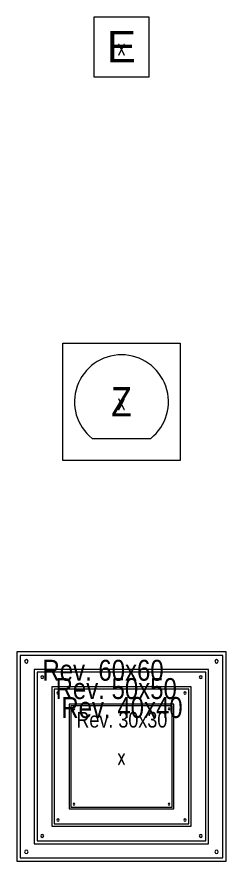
# Model space of a CAD drawing. Header units: metres. Extents: x -162 to 83385, y -62392 to -1971.
# Drawn here: x 13031 to 13631, y -47168 to -44746 of the extents above; entities that cross this region are included whole.
import ezdxf
from ezdxf.enums import TextEntityAlignment as Align

# ---------------------------------------------------------------- set-up
doc = ezdxf.new("R2010")
doc.units = ezdxf.units.M
doc.header["$LTSCALE"] = 0.5
for name, color, linetype, lineweight in [('ELIN_ALG_BO_Energiesäule', 10, 'Continuous', 0), ('ELIN_Attribut_01_Produkt_ID', 7, 'Continuous', 0), ('ELIN_Attribut_02_Stromkreis', 7, 'Continuous', 0), ('ELIN_Attribut_03_Verteilerbereich', 7, 'Continuous', 0), ('ELIN_Attribut_04_Montagehoehe', 7, 'Continuous', 0), ('ELIN_Attribut_05_Montageart', 7, 'Continuous', 0), ('ELIN_Attribut_06_Tuernummer', 7, 'Continuous', 0), ('ELIN_Attribut_07_Bemerkung', 7, 'Continuous', 0), ('ELIN_Attribut_08_Adresse', 7, 'Continuous', 0), ('ELIN_Attribut_10_AKZ1', 7, 'Continuous', 0), ('ELIN_Attribut_11_AKZ2', 7, 'Continuous', 0), ('ELIN_Attribut_12_Sonstiges1', 7, 'Continuous', 0), ('ELIN_Attribut_13_Sonstiges2', 7, 'Continuous', 0), ('ELIN_Attribut_14_Bauteil', 7, 'Continuous', 0), ('ELIN_Attribut_15_Ebene', 7, 'Continuous', 0), ('ELIN_Attribut_16_Raumnummer', 7, 'Continuous', 0), ('ELIN_Attribut_17_Raumname', 7, 'Continuous', 0), ('ELIN_Attribut_18_Montageabschnitt', 7, 'Continuous', 0), ('ELIN_Attribut_Basispunkt', 2, 'Continuous', 0), ('ELIN_Attribute_GEMOS', 11, 'Continuous', 0), ('ELIN_BOD_BO_Bodendose eckig', 5, 'Continuous', 0), ('ELIN_REV_DE_Revisionsöffnung', 7, 'Continuous', 0)]:
    doc.layers.add(name, color=color, linetype=linetype, lineweight=lineweight)
doc.layers.get('0').off()
doc.styles.add('ARIAL', font='arial.ttf')
doc.styles.add('ARIAL_N', font='ARIALN.TTF')
doc.styles.add('ELIN_Attribute', font='isocp.shx', dxfattribs={"width": 0.8})

# ---------------------------------------------------------------- blocks, each defined once
blk = doc.blocks.new('ELIN_BOD_ZUGDOSE')
at = {"color": 0}
for p, q in [((-168.4, -168.4), (-168.4, 168.4)), ((-168.4, 168.4), (168.4, 168.4)), ((168.4, 168.4), (168.4, -168.4)), ((-84.2, -105.2), (84.2, -105.2)), ((168.4, -168.4), (-168.4, -168.4))]:
    blk.add_line(p, q, dxfattribs=at)
blk.add_arc((0, 0), 134.7, 308.6822, 231.3178, dxfattribs=at)
at = {"color": 0, "style": 'ARIAL_N'}
blk.add_text('Z', height=84.2, dxfattribs=at).set_placement((0, 0), align=Align.MIDDLE_CENTER)
at = {"layer": 'ELIN_Attribut_01_Produkt_ID', "style": 'ELIN_Attribute', "width": 0.8, "flags": 8}
blk.add_attdef('01_PRODUKT_ID', (392.7, -14.6, 0), '', height=150, dxfattribs=at)
at = {"layer": 'ELIN_Attribut_02_Stromkreis', "style": 'ELIN_Attribute', "width": 0.8, "flags": 8}
blk.add_attdef('02_STROMKREIS', (392.7, 185.4, 0), '', height=150, dxfattribs=at)
at = {"layer": 'ELIN_Attribut_03_Verteilerbereich', "style": 'ELIN_Attribute', "width": 0.8, "flags": 8}
blk.add_attdef('03_VERTEILERBEREICH', (-247.5, -604.4, 0), '', height=125, dxfattribs=at)
at = {"layer": 'ELIN_Attribut_04_Montagehoehe', "style": 'ELIN_Attribute', "width": 0.8, "flags": 8}
blk.add_attdef('04_MONTAGEHOEHE', text='', height=125, dxfattribs=at).set_placement((-368.8, -14.6, 0), align=Align.RIGHT)
at = {"layer": 'ELIN_Attribut_05_Montageart', "style": 'ELIN_Attribute', "width": 0.8, "flags": 8}
blk.add_attdef('05_MONTAGEART', (392.7, -204.4, 0), '', height=125, dxfattribs=at)
at = {"layer": 'ELIN_Attribut_06_Tuernummer', "style": 'ELIN_Attribute', "width": 0.8, "flags": 8}
blk.add_attdef('06_TUERNUMMER', text='', height=125, dxfattribs=at).set_placement((-368.8, -214.6, 0), align=Align.RIGHT)
at = {"layer": 'ELIN_Attribut_07_Bemerkung', "style": 'ELIN_Attribute', "width": 0.8, "flags": 8}
blk.add_attdef('07_BEMERKUNG', (-247.5, -804.4, 0), '', height=125, dxfattribs=at)
at = {"layer": 'ELIN_Attribut_08_Adresse', "style": 'ELIN_Attribute', "width": 0.8, "flags": 8}
blk.add_attdef('08_ADRESSE', (-247.5, -1004.4, 0), '', height=125, dxfattribs=at)
at = {"layer": 'ELIN_Attribut_10_AKZ1', "style": 'ELIN_Attribute', "width": 0.8, "flags": 8}
blk.add_attdef('10_AKZ1', (-247.5, -1404.4, 0), '', height=125, dxfattribs=at)
at = {"layer": 'ELIN_Attribut_11_AKZ2', "style": 'ELIN_Attribute', "width": 0.8, "flags": 8}
blk.add_attdef('11_AKZ2', (-247.5, -1604.4, 0), '', height=125, dxfattribs=at)
at = {"layer": 'ELIN_Attribut_12_Sonstiges1', "style": 'ELIN_Attribute', "width": 0.8, "flags": 8}
blk.add_attdef('12_SONSTIGES1', (-247.5, -1804.4, 0), '', height=125, dxfattribs=at)
at = {"layer": 'ELIN_Attribut_13_Sonstiges2', "style": 'ELIN_Attribute', "width": 0.8, "flags": 8}
blk.add_attdef('13_SONSTIGES2', (-247.5, -2004.4, 0), '', height=125, dxfattribs=at)
at = {"layer": 'ELIN_Attribut_14_Bauteil', "style": 'ELIN_Attribute', "width": 0.8, "flags": 8}
blk.add_attdef('14_BAUTEIL', (-247.5, -2204.4, 0), '', height=125, dxfattribs=at)
at = {"layer": 'ELIN_Attribut_15_Ebene', "style": 'ELIN_Attribute', "width": 0.8, "flags": 8}
blk.add_attdef('15_EBENE', (-247.5, -2404.4, 0), '', height=125, dxfattribs=at)
at = {"layer": 'ELIN_Attribut_16_Raumnummer', "style": 'ELIN_Attribute', "width": 0.8, "flags": 8}
blk.add_attdef('16_RAUMNUMMER', (-247.5, -2604.4, 0), '', height=125, dxfattribs=at)
at = {"layer": 'ELIN_Attribut_17_Raumname', "style": 'ELIN_Attribute', "width": 0.8, "flags": 8}
blk.add_attdef('17_RAUMNAME', (-247.5, -2804.4, 0), '', height=125, dxfattribs=at)
at = {"layer": 'ELIN_Attribut_18_Montageabschnitt', "style": 'ELIN_Attribute', "width": 0.8, "flags": 8}
blk.add_attdef('18_MONTAGEABSCHNITT', (-247.5, -3004.4, 0), '', height=125, dxfattribs=at)
at = {"layer": 'ELIN_Attribut_Basispunkt', "style": 'ELIN_Attribute', "width": 0.8, "flags": 8}
blk.add_attdef('Basispunkt', text='', height=50, dxfattribs=at).set_placement((0, 0), align=Align.MIDDLE)
at = {"layer": 'ELIN_Attribute_GEMOS', "style": 'ELIN_Attribute', "width": 0.6}
for tag, p in [('G01_PRO02ID', (1620.5, 183.6)), ('G02_BEZEICHNUNG', (1620.5, -14.6, 0)), ('G03_DESCRIPTION', (1620.5, -204.4, 0)), ('G04_GEMOS-SYMBOL', (1623.8, -404.4, 0)), ('G05_GEMOS-TYP', (1623.8, -604.4, 0)), ('G06_ORTSKENNUNG', (1620.5, -804.4, 0)), ('G08_FREI1', (1620.5, -1004.4, 0)), ('G08_FREI2', (1620.5, -1204.4, 0))]:
    blk.add_attdef(tag, p, '', height=125, dxfattribs=at)
blk = doc.blocks.new('ELIN_ALG_ENERGIESAEULE')
at = {"color": 0}
for p, q in [((-78.5, 86.4), (78.5, 86.4)), ((-78.5, -86.4), (-78.5, 86.4)), ((78.5, 86.4), (78.5, -86.4)), ((78.5, -86.4), (-78.5, -86.4))]:
    blk.add_line(p, q, dxfattribs=at)
at = {"color": 0, "style": 'ARIAL'}
blk.add_text('E', height=90.3, dxfattribs=at).set_placement((-42.4, -44.2))
at = {"layer": 'ELIN_Attribut_01_Produkt_ID', "style": 'ELIN_Attribute', "width": 0.8, "flags": 8}
blk.add_attdef('01_PRODUKT_ID', (353, -14.6, 0), '', height=150, dxfattribs=at)
at = {"layer": 'ELIN_Attribut_02_Stromkreis', "style": 'ELIN_Attribute', "width": 0.8, "flags": 8}
blk.add_attdef('02_STROMKREIS', (353, 185.4, 0), '', height=150, dxfattribs=at)
at = {"layer": 'ELIN_Attribut_03_Verteilerbereich', "style": 'ELIN_Attribute', "width": 0.8, "flags": 8}
blk.add_attdef('03_VERTEILERBEREICH', (-247.5, -604.4, 0), '', height=125, dxfattribs=at)
at = {"layer": 'ELIN_Attribut_04_Montagehoehe', "style": 'ELIN_Attribute', "width": 0.8, "flags": 8}
blk.add_attdef('04_MONTAGEHOEHE', text='', height=125, dxfattribs=at).set_placement((-287.9, -14.6, 0), align=Align.RIGHT)
at = {"layer": 'ELIN_Attribut_05_Montageart', "style": 'ELIN_Attribute', "width": 0.8, "flags": 8}
blk.add_attdef('05_MONTAGEART', (353, -204.4, 0), '', height=125, dxfattribs=at)
at = {"layer": 'ELIN_Attribut_06_Tuernummer', "style": 'ELIN_Attribute', "width": 0.8, "flags": 8}
blk.add_attdef('06_TUERNUMMER', text='', height=125, dxfattribs=at).set_placement((-287.9, -214.6, 0), align=Align.RIGHT)
at = {"layer": 'ELIN_Attribut_07_Bemerkung', "style": 'ELIN_Attribute', "width": 0.8, "flags": 8}
blk.add_attdef('07_BEMERKUNG', (-247.5, -804.4, 0), '', height=125, dxfattribs=at)
at = {"layer": 'ELIN_Attribut_08_Adresse', "style": 'ELIN_Attribute', "width": 0.8, "flags": 8}
blk.add_attdef('08_ADRESSE', (-247.5, -1004.4, 0), '', height=125, dxfattribs=at)
at = {"layer": 'ELIN_Attribut_10_AKZ1', "style": 'ELIN_Attribute', "width": 0.8, "flags": 8}
blk.add_attdef('10_AKZ1', (-247.5, -1404.4, 0), '', height=125, dxfattribs=at)
at = {"layer": 'ELIN_Attribut_11_AKZ2', "style": 'ELIN_Attribute', "width": 0.8, "flags": 8}
blk.add_attdef('11_AKZ2', (-247.5, -1604.4, 0), '', height=125, dxfattribs=at)
at = {"layer": 'ELIN_Attribut_12_Sonstiges1', "style": 'ELIN_Attribute', "width": 0.8, "flags": 8}
blk.add_attdef('12_SONSTIGES1', (-247.5, -1804.4, 0), '', height=125, dxfattribs=at)
at = {"layer": 'ELIN_Attribut_13_Sonstiges2', "style": 'ELIN_Attribute', "width": 0.8, "flags": 8}
blk.add_attdef('13_SONSTIGES2', (-247.5, -2004.4, 0), '', height=125, dxfattribs=at)
at = {"layer": 'ELIN_Attribut_14_Bauteil', "style": 'ELIN_Attribute', "width": 0.8, "flags": 8}
blk.add_attdef('14_BAUTEIL', (-247.5, -2204.4, 0), '', height=125, dxfattribs=at)
at = {"layer": 'ELIN_Attribut_15_Ebene', "style": 'ELIN_Attribute', "width": 0.8, "flags": 8}
blk.add_attdef('15_EBENE', (-247.5, -2404.4, 0), '', height=125, dxfattribs=at)
at = {"layer": 'ELIN_Attribut_16_Raumnummer', "style": 'ELIN_Attribute', "width": 0.8, "flags": 8}
blk.add_attdef('16_RAUMNUMMER', (-247.5, -2604.4, 0), '', height=125, dxfattribs=at)
at = {"layer": 'ELIN_Attribut_17_Raumname', "style": 'ELIN_Attribute', "width": 0.8, "flags": 8}
blk.add_attdef('17_RAUMNAME', (-247.5, -2804.4, 0), '', height=125, dxfattribs=at)
at = {"layer": 'ELIN_Attribut_18_Montageabschnitt', "style": 'ELIN_Attribute', "width": 0.8, "flags": 8}
blk.add_attdef('18_MONTAGEABSCHNITT', (-247.5, -3004.4, 0), '', height=125, dxfattribs=at)
at = {"layer": 'ELIN_Attribut_Basispunkt', "style": 'ELIN_Attribute', "width": 0.8, "flags": 8}
blk.add_attdef('Basispunkt', text='', height=50, dxfattribs=at).set_placement((0, 0), align=Align.MIDDLE)
at = {"layer": 'ELIN_Attribute_GEMOS', "style": 'ELIN_Attribute', "width": 0.6}
for tag, p in [('G01_PRO02ID', (1620.5, 183.6)), ('G02_BEZEICHNUNG', (1620.5, -14.6, 0)), ('G03_DESCRIPTION', (1620.5, -204.4, 0)), ('G04_GEMOS-SYMBOL', (1623.8, -404.4, 0)), ('G05_GEMOS-TYP', (1623.8, -604.4, 0)), ('G06_ORTSKENNUNG', (1620.5, -804.4, 0)), ('G08_FREI1', (1620.5, -1004.4, 0)), ('G08_FREI2', (1620.5, -1204.4, 0))]:
    blk.add_attdef(tag, p, '', height=125, dxfattribs=at)
blk = doc.blocks.new('ELIN_ALG_REVISIONSOEFFNUNG_600')
at = {"color": 0}
for p, q in [((300, 300), (-300, 300)), ((-300, 300), (-300, -300)), ((300, -300), (300, 300)), ((290.3, 290.3), (-290.3, 290.3)), ((-290.3, 290.3), (-290.3, -290.3)), ((290.3, -290.3), (290.3, 290.3)), ((-290.3, -290.3), (290.3, -290.3)), ((-300, -300), (300, -300))]:
    blk.add_line(p, q, dxfattribs=at)
for centre, start, end in [((-272.7, 273.3), 0, 180), ((-272.7, 273.3), 180, 0), ((272.7, 273.3), 0, 180), ((272.7, 273.3), 180, 0), ((-272.7, -273.3), 0, 180), ((-272.7, -273.3), 180, 0), ((272.7, -273.3), 0, 180), ((272.7, -273.3), 180, 0)]:
    blk.add_arc(centre, 5, start, end, dxfattribs=at)
at = {"color": 0, "style": 'ARIAL_N'}
blk.add_text('Rev. 60x60', height=60, dxfattribs=at).set_placement((-226.7, 217.5))
at = {"layer": 'ELIN_Attribut_01_Produkt_ID', "style": 'ELIN_Attribute', "width": 0.8, "flags": 8}
blk.add_attdef('01_PRODUKT_ID', (503.8, -14.6, 0), '', height=150, dxfattribs=at)
at = {"layer": 'ELIN_Attribut_02_Stromkreis', "style": 'ELIN_Attribute', "width": 0.8, "flags": 8}
blk.add_attdef('02_STROMKREIS', (503.8, 185.4, 0), '', height=150, dxfattribs=at)
at = {"layer": 'ELIN_Attribut_03_Verteilerbereich', "style": 'ELIN_Attribute', "width": 0.8, "flags": 8}
blk.add_attdef('03_VERTEILERBEREICH', (-247.5, -604.4, 0), '', height=125, dxfattribs=at)
at = {"layer": 'ELIN_Attribut_04_Montagehoehe', "style": 'ELIN_Attribute', "width": 0.8, "flags": 8}
blk.add_attdef('04_MONTAGEHOEHE', text='', height=125, dxfattribs=at).set_placement((-538.9, -14.6, 0), align=Align.RIGHT)
at = {"layer": 'ELIN_Attribut_05_Montageart', "style": 'ELIN_Attribute', "width": 0.8, "flags": 8}
blk.add_attdef('05_MONTAGEART', (503.8, -204.4, 0), '', height=125, dxfattribs=at)
at = {"layer": 'ELIN_Attribut_06_Tuernummer', "style": 'ELIN_Attribute', "width": 0.8, "flags": 8}
blk.add_attdef('06_TUERNUMMER', text='', height=125, dxfattribs=at).set_placement((-538.9, -214.6, 0), align=Align.RIGHT)
at = {"layer": 'ELIN_Attribut_07_Bemerkung', "style": 'ELIN_Attribute', "width": 0.8, "flags": 8}
blk.add_attdef('07_BEMERKUNG', (-247.5, -804.4, 0), '', height=125, dxfattribs=at)
at = {"layer": 'ELIN_Attribut_08_Adresse', "style": 'ELIN_Attribute', "width": 0.8, "flags": 8}
blk.add_attdef('08_ADRESSE', (-247.5, -1004.4, 0), '', height=125, dxfattribs=at)
at = {"layer": 'ELIN_Attribut_10_AKZ1', "style": 'ELIN_Attribute', "width": 0.8, "flags": 8}
blk.add_attdef('10_AKZ1', (-247.5, -1404.4, 0), '', height=125, dxfattribs=at)
at = {"layer": 'ELIN_Attribut_11_AKZ2', "style": 'ELIN_Attribute', "width": 0.8, "flags": 8}
blk.add_attdef('11_AKZ2', (-247.5, -1604.4, 0), '', height=125, dxfattribs=at)
at = {"layer": 'ELIN_Attribut_12_Sonstiges1', "style": 'ELIN_Attribute', "width": 0.8, "flags": 8}
blk.add_attdef('12_SONSTIGES1', (-247.5, -1804.4, 0), '', height=125, dxfattribs=at)
at = {"layer": 'ELIN_Attribut_13_Sonstiges2', "style": 'ELIN_Attribute', "width": 0.8, "flags": 8}
blk.add_attdef('13_SONSTIGES2', (-247.5, -2004.4, 0), '', height=125, dxfattribs=at)
at = {"layer": 'ELIN_Attribut_14_Bauteil', "style": 'ELIN_Attribute', "width": 0.8, "flags": 8}
blk.add_attdef('14_BAUTEIL', (-247.5, -2204.4, 0), '', height=125, dxfattribs=at)
at = {"layer": 'ELIN_Attribut_15_Ebene', "style": 'ELIN_Attribute', "width": 0.8, "flags": 8}
blk.add_attdef('15_EBENE', (-247.5, -2404.4, 0), '', height=125, dxfattribs=at)
at = {"layer": 'ELIN_Attribut_16_Raumnummer', "style": 'ELIN_Attribute', "width": 0.8, "flags": 8}
blk.add_attdef('16_RAUMNUMMER', (-247.5, -2604.4, 0), '', height=125, dxfattribs=at)
at = {"layer": 'ELIN_Attribut_17_Raumname', "style": 'ELIN_Attribute', "width": 0.8, "flags": 8}
blk.add_attdef('17_RAUMNAME', (-247.5, -2804.4, 0), '', height=125, dxfattribs=at)
at = {"layer": 'ELIN_Attribut_18_Montageabschnitt', "style": 'ELIN_Attribute', "width": 0.8, "flags": 8}
blk.add_attdef('18_MONTAGEABSCHNITT', (-247.5, -3004.4, 0), '', height=125, dxfattribs=at)
at = {"layer": 'ELIN_Attribut_Basispunkt', "style": 'ELIN_Attribute', "width": 0.8, "flags": 8}
blk.add_attdef('Basispunkt', text='', height=50, dxfattribs=at).set_placement((0, 0), align=Align.MIDDLE)
at = {"layer": 'ELIN_Attribute_GEMOS', "style": 'ELIN_Attribute', "width": 0.6}
for tag, p in [('G01_PRO02ID', (1620.5, 183.6)), ('G02_BEZEICHNUNG', (1620.5, -14.6, 0)), ('G03_DESCRIPTION', (1620.5, -204.4, 0)), ('G04_GEMOS-SYMBOL', (1623.8, -404.4, 0)), ('G05_GEMOS-TYP', (1623.8, -604.4, 0)), ('G06_ORTSKENNUNG', (1620.5, -804.4, 0)), ('G08_FREI1', (1620.5, -1004.4, 0)), ('G08_FREI2', (1620.5, -1204.4, 0))]:
    blk.add_attdef(tag, p, '', height=125, dxfattribs=at)
blk = doc.blocks.new('ELIN_ALG_REVISIONSOEFFNUNG_400')
at = {"color": 0}
for p, q in [((200, 200), (-200, 200)), ((-200, 200), (-200, -200)), ((200, -200), (200, 200)), ((193.5, 193.5), (-193.5, 193.5)), ((-193.5, 193.5), (-193.5, -193.5)), ((193.5, -193.5), (193.5, 193.5)), ((-193.5, -193.5), (193.5, -193.5)), ((-200, -200), (200, -200))]:
    blk.add_line(p, q, dxfattribs=at)
for centre, start, end in [((-181.8, 182.2), 0, 180), ((-181.8, 182.2), 180, 0), ((181.8, 182.2), 0, 180), ((181.8, 182.2), 180, 0), ((-181.8, -182.2), 0, 180), ((-181.8, -182.2), 180, 0), ((181.8, -182.2), 0, 180), ((181.8, -182.2), 180, 0)]:
    blk.add_arc(centre, 3.33, start, end, dxfattribs=at)
at = {"color": 0, "style": 'ARIAL_N'}
blk.add_text('Rev. 40x40', height=60, dxfattribs=at).set_placement((-172.4, 110.7))
at = {"layer": 'ELIN_Attribut_01_Produkt_ID', "style": 'ELIN_Attribute', "width": 0.8, "flags": 8}
blk.add_attdef('01_PRODUKT_ID', (503.8, -14.6, 0), '', height=150, dxfattribs=at)
at = {"layer": 'ELIN_Attribut_02_Stromkreis', "style": 'ELIN_Attribute', "width": 0.8, "flags": 8}
blk.add_attdef('02_STROMKREIS', (503.8, 185.4, 0), '', height=150, dxfattribs=at)
at = {"layer": 'ELIN_Attribut_03_Verteilerbereich', "style": 'ELIN_Attribute', "width": 0.8, "flags": 8}
blk.add_attdef('03_VERTEILERBEREICH', (-247.5, -604.4, 0), '', height=125, dxfattribs=at)
at = {"layer": 'ELIN_Attribut_04_Montagehoehe', "style": 'ELIN_Attribute', "width": 0.8, "flags": 8}
blk.add_attdef('04_MONTAGEHOEHE', text='', height=125, dxfattribs=at).set_placement((-538.9, -14.6, 0), align=Align.RIGHT)
at = {"layer": 'ELIN_Attribut_05_Montageart', "style": 'ELIN_Attribute', "width": 0.8, "flags": 8}
blk.add_attdef('05_MONTAGEART', (503.8, -204.4, 0), '', height=125, dxfattribs=at)
at = {"layer": 'ELIN_Attribut_06_Tuernummer', "style": 'ELIN_Attribute', "width": 0.8, "flags": 8}
blk.add_attdef('06_TUERNUMMER', text='', height=125, dxfattribs=at).set_placement((-538.9, -214.6, 0), align=Align.RIGHT)
at = {"layer": 'ELIN_Attribut_07_Bemerkung', "style": 'ELIN_Attribute', "width": 0.8, "flags": 8}
blk.add_attdef('07_BEMERKUNG', (-247.5, -804.4, 0), '', height=125, dxfattribs=at)
at = {"layer": 'ELIN_Attribut_08_Adresse', "style": 'ELIN_Attribute', "width": 0.8, "flags": 8}
blk.add_attdef('08_ADRESSE', (-247.5, -1004.4, 0), '', height=125, dxfattribs=at)
at = {"layer": 'ELIN_Attribut_10_AKZ1', "style": 'ELIN_Attribute', "width": 0.8, "flags": 8}
blk.add_attdef('10_AKZ1', (-247.5, -1404.4, 0), '', height=125, dxfattribs=at)
at = {"layer": 'ELIN_Attribut_11_AKZ2', "style": 'ELIN_Attribute', "width": 0.8, "flags": 8}
blk.add_attdef('11_AKZ2', (-247.5, -1604.4, 0), '', height=125, dxfattribs=at)
at = {"layer": 'ELIN_Attribut_12_Sonstiges1', "style": 'ELIN_Attribute', "width": 0.8, "flags": 8}
blk.add_attdef('12_SONSTIGES1', (-247.5, -1804.4, 0), '', height=125, dxfattribs=at)
at = {"layer": 'ELIN_Attribut_13_Sonstiges2', "style": 'ELIN_Attribute', "width": 0.8, "flags": 8}
blk.add_attdef('13_SONSTIGES2', (-247.5, -2004.4, 0), '', height=125, dxfattribs=at)
at = {"layer": 'ELIN_Attribut_14_Bauteil', "style": 'ELIN_Attribute', "width": 0.8, "flags": 8}
blk.add_attdef('14_BAUTEIL', (-247.5, -2204.4, 0), '', height=125, dxfattribs=at)
at = {"layer": 'ELIN_Attribut_15_Ebene', "style": 'ELIN_Attribute', "width": 0.8, "flags": 8}
blk.add_attdef('15_EBENE', (-247.5, -2404.4, 0), '', height=125, dxfattribs=at)
at = {"layer": 'ELIN_Attribut_16_Raumnummer', "style": 'ELIN_Attribute', "width": 0.8, "flags": 8}
blk.add_attdef('16_RAUMNUMMER', (-247.5, -2604.4, 0), '', height=125, dxfattribs=at)
at = {"layer": 'ELIN_Attribut_17_Raumname', "style": 'ELIN_Attribute', "width": 0.8, "flags": 8}
blk.add_attdef('17_RAUMNAME', (-247.5, -2804.4, 0), '', height=125, dxfattribs=at)
at = {"layer": 'ELIN_Attribut_18_Montageabschnitt', "style": 'ELIN_Attribute', "width": 0.8, "flags": 8}
blk.add_attdef('18_MONTAGEABSCHNITT', (-247.5, -3004.4, 0), '', height=125, dxfattribs=at)
at = {"layer": 'ELIN_Attribut_Basispunkt', "style": 'ELIN_Attribute', "width": 0.8, "flags": 8}
blk.add_attdef('Basispunkt', text='', height=50, dxfattribs=at).set_placement((0, 0), align=Align.MIDDLE)
at = {"layer": 'ELIN_Attribute_GEMOS', "style": 'ELIN_Attribute', "width": 0.6}
for tag, p in [('G01_PRO02ID', (1620.5, 183.6)), ('G02_BEZEICHNUNG', (1620.5, -14.6, 0)), ('G03_DESCRIPTION', (1620.5, -204.4, 0)), ('G04_GEMOS-SYMBOL', (1623.8, -404.4, 0)), ('G05_GEMOS-TYP', (1623.8, -604.4, 0)), ('G06_ORTSKENNUNG', (1620.5, -804.4, 0)), ('G08_FREI1', (1620.5, -1004.4, 0)), ('G08_FREI2', (1620.5, -1204.4, 0))]:
    blk.add_attdef(tag, p, '', height=125, dxfattribs=at)
blk = doc.blocks.new('ELIN_ALG_REVISIONSOEFFNUNG_500')
at = {"color": 0}
for p, q in [((250, 250), (-250, 250)), ((-250, 250), (-250, -250)), ((250, -250), (250, 250)), ((241.9, 241.9), (-241.9, 241.9)), ((-241.9, 241.9), (-241.9, -241.9)), ((241.9, -241.9), (241.9, 241.9)), ((-241.9, -241.9), (241.9, -241.9)), ((-250, -250), (250, -250))]:
    blk.add_line(p, q, dxfattribs=at)
for centre, start, end in [((-227.2, 227.8), 0, 180), ((-227.2, 227.8), 180, 0), ((227.2, 227.8), 0, 180), ((227.2, 227.8), 180, 0), ((-227.2, -227.8), 0, 180), ((-227.2, -227.8), 180, 0), ((227.2, -227.8), 0, 180), ((227.2, -227.8), 180, 0)]:
    blk.add_arc(centre, 4.17, start, end, dxfattribs=at)
at = {"color": 0, "style": 'ARIAL_N'}
blk.add_text('Rev. 50x50', height=60, dxfattribs=at).set_placement((-188.9, 165))
at = {"layer": 'ELIN_Attribut_01_Produkt_ID', "style": 'ELIN_Attribute', "width": 0.8, "flags": 8}
blk.add_attdef('01_PRODUKT_ID', (503.8, -14.6, 0), '', height=150, dxfattribs=at)
at = {"layer": 'ELIN_Attribut_02_Stromkreis', "style": 'ELIN_Attribute', "width": 0.8, "flags": 8}
blk.add_attdef('02_STROMKREIS', (503.8, 185.4, 0), '', height=150, dxfattribs=at)
at = {"layer": 'ELIN_Attribut_03_Verteilerbereich', "style": 'ELIN_Attribute', "width": 0.8, "flags": 8}
blk.add_attdef('03_VERTEILERBEREICH', (-247.5, -604.4, 0), '', height=125, dxfattribs=at)
at = {"layer": 'ELIN_Attribut_04_Montagehoehe', "style": 'ELIN_Attribute', "width": 0.8, "flags": 8}
blk.add_attdef('04_MONTAGEHOEHE', text='', height=125, dxfattribs=at).set_placement((-538.9, -14.6, 0), align=Align.RIGHT)
at = {"layer": 'ELIN_Attribut_05_Montageart', "style": 'ELIN_Attribute', "width": 0.8, "flags": 8}
blk.add_attdef('05_MONTAGEART', (503.8, -204.4, 0), '', height=125, dxfattribs=at)
at = {"layer": 'ELIN_Attribut_06_Tuernummer', "style": 'ELIN_Attribute', "width": 0.8, "flags": 8}
blk.add_attdef('06_TUERNUMMER', text='', height=125, dxfattribs=at).set_placement((-538.9, -214.6, 0), align=Align.RIGHT)
at = {"layer": 'ELIN_Attribut_07_Bemerkung', "style": 'ELIN_Attribute', "width": 0.8, "flags": 8}
blk.add_attdef('07_BEMERKUNG', (-247.5, -804.4, 0), '', height=125, dxfattribs=at)
at = {"layer": 'ELIN_Attribut_08_Adresse', "style": 'ELIN_Attribute', "width": 0.8, "flags": 8}
blk.add_attdef('08_ADRESSE', (-247.5, -1004.4, 0), '', height=125, dxfattribs=at)
at = {"layer": 'ELIN_Attribut_10_AKZ1', "style": 'ELIN_Attribute', "width": 0.8, "flags": 8}
blk.add_attdef('10_AKZ1', (-247.5, -1404.4, 0), '', height=125, dxfattribs=at)
at = {"layer": 'ELIN_Attribut_11_AKZ2', "style": 'ELIN_Attribute', "width": 0.8, "flags": 8}
blk.add_attdef('11_AKZ2', (-247.5, -1604.4, 0), '', height=125, dxfattribs=at)
at = {"layer": 'ELIN_Attribut_12_Sonstiges1', "style": 'ELIN_Attribute', "width": 0.8, "flags": 8}
blk.add_attdef('12_SONSTIGES1', (-247.5, -1804.4, 0), '', height=125, dxfattribs=at)
at = {"layer": 'ELIN_Attribut_13_Sonstiges2', "style": 'ELIN_Attribute', "width": 0.8, "flags": 8}
blk.add_attdef('13_SONSTIGES2', (-247.5, -2004.4, 0), '', height=125, dxfattribs=at)
at = {"layer": 'ELIN_Attribut_14_Bauteil', "style": 'ELIN_Attribute', "width": 0.8, "flags": 8}
blk.add_attdef('14_BAUTEIL', (-247.5, -2204.4, 0), '', height=125, dxfattribs=at)
at = {"layer": 'ELIN_Attribut_15_Ebene', "style": 'ELIN_Attribute', "width": 0.8, "flags": 8}
blk.add_attdef('15_EBENE', (-247.5, -2404.4, 0), '', height=125, dxfattribs=at)
at = {"layer": 'ELIN_Attribut_16_Raumnummer', "style": 'ELIN_Attribute', "width": 0.8, "flags": 8}
blk.add_attdef('16_RAUMNUMMER', (-247.5, -2604.4, 0), '', height=125, dxfattribs=at)
at = {"layer": 'ELIN_Attribut_17_Raumname', "style": 'ELIN_Attribute', "width": 0.8, "flags": 8}
blk.add_attdef('17_RAUMNAME', (-247.5, -2804.4, 0), '', height=125, dxfattribs=at)
at = {"layer": 'ELIN_Attribut_18_Montageabschnitt', "style": 'ELIN_Attribute', "width": 0.8, "flags": 8}
blk.add_attdef('18_MONTAGEABSCHNITT', (-247.5, -3004.4, 0), '', height=125, dxfattribs=at)
at = {"layer": 'ELIN_Attribut_Basispunkt', "style": 'ELIN_Attribute', "width": 0.8, "flags": 8}
blk.add_attdef('Basispunkt', text='', height=50, dxfattribs=at).set_placement((0, 0), align=Align.MIDDLE)
at = {"layer": 'ELIN_Attribute_GEMOS', "style": 'ELIN_Attribute', "width": 0.6}
for tag, p in [('G01_PRO02ID', (1620.5, 183.6)), ('G02_BEZEICHNUNG', (1620.5, -14.6, 0)), ('G03_DESCRIPTION', (1620.5, -204.4, 0)), ('G04_GEMOS-SYMBOL', (1623.8, -404.4, 0)), ('G05_GEMOS-TYP', (1623.8, -604.4, 0)), ('G06_ORTSKENNUNG', (1620.5, -804.4, 0)), ('G08_FREI1', (1620.5, -1004.4, 0)), ('G08_FREI2', (1620.5, -1204.4, 0))]:
    blk.add_attdef(tag, p, '', height=125, dxfattribs=at)
blk = doc.blocks.new('ELIN_ALG_REVISIONSOEFFNUNG_300')
at = {"color": 0}
for p, q in [((150, 150), (-150, 150)), ((-150, 150), (-150, -150)), ((150, -150), (150, 150)), ((145.1, 145.1), (-145.1, 145.1)), ((-145.1, 145.1), (-145.1, -145.1)), ((145.1, -145.1), (145.1, 145.1)), ((-145.1, -145.1), (145.1, -145.1)), ((-150, -150), (150, -150))]:
    blk.add_line(p, q, dxfattribs=at)
for centre, start, end in [((-136.3, 136.7), 0, 180), ((-136.3, 136.7), 180, 0), ((136.3, 136.7), 0, 180), ((136.3, 136.7), 180, 0), ((-136.3, -136.7), 0, 180), ((-136.3, -136.7), 180, 0), ((136.3, -136.7), 0, 180), ((136.3, -136.7), 180, 0)]:
    blk.add_arc(centre, 2.5, start, end, dxfattribs=at)
at = {"color": 0, "style": 'ARIAL_N'}
blk.add_text('Rev. 30x30', height=45, dxfattribs=at).set_placement((-129.3, 83.1))
at = {"layer": 'ELIN_Attribut_01_Produkt_ID', "style": 'ELIN_Attribute', "width": 0.8, "flags": 8}
blk.add_attdef('01_PRODUKT_ID', (503.8, -14.6, 0), '', height=150, dxfattribs=at)
at = {"layer": 'ELIN_Attribut_02_Stromkreis', "style": 'ELIN_Attribute', "width": 0.8, "flags": 8}
blk.add_attdef('02_STROMKREIS', (503.8, 185.4, 0), '', height=150, dxfattribs=at)
at = {"layer": 'ELIN_Attribut_03_Verteilerbereich', "style": 'ELIN_Attribute', "width": 0.8, "flags": 8}
blk.add_attdef('03_VERTEILERBEREICH', (-247.5, -604.4, 0), '', height=125, dxfattribs=at)
at = {"layer": 'ELIN_Attribut_04_Montagehoehe', "style": 'ELIN_Attribute', "width": 0.8, "flags": 8}
blk.add_attdef('04_MONTAGEHOEHE', text='', height=125, dxfattribs=at).set_placement((-538.9, -14.6, 0), align=Align.RIGHT)
at = {"layer": 'ELIN_Attribut_05_Montageart', "style": 'ELIN_Attribute', "width": 0.8, "flags": 8}
blk.add_attdef('05_MONTAGEART', (503.8, -204.4, 0), '', height=125, dxfattribs=at)
at = {"layer": 'ELIN_Attribut_06_Tuernummer', "style": 'ELIN_Attribute', "width": 0.8, "flags": 8}
blk.add_attdef('06_TUERNUMMER', text='', height=125, dxfattribs=at).set_placement((-538.9, -214.6, 0), align=Align.RIGHT)
at = {"layer": 'ELIN_Attribut_07_Bemerkung', "style": 'ELIN_Attribute', "width": 0.8, "flags": 8}
blk.add_attdef('07_BEMERKUNG', (-247.5, -804.4, 0), '', height=125, dxfattribs=at)
at = {"layer": 'ELIN_Attribut_08_Adresse', "style": 'ELIN_Attribute', "width": 0.8, "flags": 8}
blk.add_attdef('08_ADRESSE', (-247.5, -1004.4, 0), '', height=125, dxfattribs=at)
at = {"layer": 'ELIN_Attribut_10_AKZ1', "style": 'ELIN_Attribute', "width": 0.8, "flags": 8}
blk.add_attdef('10_AKZ1', (-247.5, -1404.4, 0), '', height=125, dxfattribs=at)
at = {"layer": 'ELIN_Attribut_11_AKZ2', "style": 'ELIN_Attribute', "width": 0.8, "flags": 8}
blk.add_attdef('11_AKZ2', (-247.5, -1604.4, 0), '', height=125, dxfattribs=at)
at = {"layer": 'ELIN_Attribut_12_Sonstiges1', "style": 'ELIN_Attribute', "width": 0.8, "flags": 8}
blk.add_attdef('12_SONSTIGES1', (-247.5, -1804.4, 0), '', height=125, dxfattribs=at)
at = {"layer": 'ELIN_Attribut_13_Sonstiges2', "style": 'ELIN_Attribute', "width": 0.8, "flags": 8}
blk.add_attdef('13_SONSTIGES2', (-247.5, -2004.4, 0), '', height=125, dxfattribs=at)
at = {"layer": 'ELIN_Attribut_14_Bauteil', "style": 'ELIN_Attribute', "width": 0.8, "flags": 8}
blk.add_attdef('14_BAUTEIL', (-247.5, -2204.4, 0), '', height=125, dxfattribs=at)
at = {"layer": 'ELIN_Attribut_15_Ebene', "style": 'ELIN_Attribute', "width": 0.8, "flags": 8}
blk.add_attdef('15_EBENE', (-247.5, -2404.4, 0), '', height=125, dxfattribs=at)
at = {"layer": 'ELIN_Attribut_16_Raumnummer', "style": 'ELIN_Attribute', "width": 0.8, "flags": 8}
blk.add_attdef('16_RAUMNUMMER', (-247.5, -2604.4, 0), '', height=125, dxfattribs=at)
at = {"layer": 'ELIN_Attribut_17_Raumname', "style": 'ELIN_Attribute', "width": 0.8, "flags": 8}
blk.add_attdef('17_RAUMNAME', (-247.5, -2804.4, 0), '', height=125, dxfattribs=at)
at = {"layer": 'ELIN_Attribut_18_Montageabschnitt', "style": 'ELIN_Attribute', "width": 0.8, "flags": 8}
blk.add_attdef('18_MONTAGEABSCHNITT', (-247.5, -3004.4, 0), '', height=125, dxfattribs=at)
at = {"layer": 'ELIN_Attribut_Basispunkt', "style": 'ELIN_Attribute', "width": 0.8, "flags": 8}
blk.add_attdef('Basispunkt', text='', height=37.5, dxfattribs=at).set_placement((0, 0), align=Align.MIDDLE)
at = {"layer": 'ELIN_Attribute_GEMOS', "style": 'ELIN_Attribute', "width": 0.6}
for tag, p in [('G01_PRO02ID', (1620.5, 183.6)), ('G02_BEZEICHNUNG', (1620.5, -14.6, 0)), ('G03_DESCRIPTION', (1620.5, -204.4, 0)), ('G04_GEMOS-SYMBOL', (1623.8, -404.4, 0)), ('G05_GEMOS-TYP', (1623.8, -604.4, 0)), ('G06_ORTSKENNUNG', (1620.5, -804.4, 0)), ('G08_FREI1', (1620.5, -1004.4, 0)), ('G08_FREI2', (1620.5, -1204.4, 0))]:
    blk.add_attdef(tag, p, '', height=125, dxfattribs=at)

msp = doc.modelspace()

# ---------------------------------------------------------------- block references
at = {"layer": 'ELIN_ALG_BO_Energiesäule', "lineweight": 0}
ref = msp.add_blockref('ELIN_ALG_ENERGIESAEULE', (13330.8, -44832.6), dxfattribs=at)
ref.add_attrib('Basispunkt', 'x', dxfattribs={"layer": 'ELIN_Attribut_Basispunkt', "height": 50, "style": 'ELIN_Attribute', "width": 0.8}).set_placement((13330.8, -44832.6), align=Align.MIDDLE)
at = {"layer": 'ELIN_BOD_BO_Bodendose eckig', "lineweight": 0}
ref = msp.add_blockref('ELIN_BOD_ZUGDOSE', (13330.8, -45850.5), dxfattribs=at)
ref.add_attrib('Basispunkt', 'x', dxfattribs={"layer": 'ELIN_Attribut_Basispunkt', "height": 50, "style": 'ELIN_Attribute', "width": 0.8}).set_placement((13330.8, -45850.5), align=Align.MIDDLE)
at = {"layer": 'ELIN_REV_DE_Revisionsöffnung', "lineweight": 0}
ref = msp.add_blockref('ELIN_ALG_REVISIONSOEFFNUNG_600', (13330.8, -46868.4), dxfattribs=at)
ref.add_attrib('Basispunkt', 'x', dxfattribs={"layer": 'ELIN_Attribut_Basispunkt', "height": 50, "style": 'ELIN_Attribute', "width": 0.8}).set_placement((13330.8, -46868.4), align=Align.MIDDLE)
ref = msp.add_blockref('ELIN_ALG_REVISIONSOEFFNUNG_500', (13330.8, -46868.4), dxfattribs=at)
ref.add_attrib('Basispunkt', 'x', dxfattribs={"layer": 'ELIN_Attribut_Basispunkt', "height": 50, "style": 'ELIN_Attribute', "width": 0.8}).set_placement((13330.8, -46868.4), align=Align.MIDDLE)
ref = msp.add_blockref('ELIN_ALG_REVISIONSOEFFNUNG_400', (13330.8, -46868.4), dxfattribs=at)
ref.add_attrib('Basispunkt', 'x', dxfattribs={"layer": 'ELIN_Attribut_Basispunkt', "height": 50, "style": 'ELIN_Attribute', "width": 0.8}).set_placement((13330.8, -46868.4), align=Align.MIDDLE)
ref = msp.add_blockref('ELIN_ALG_REVISIONSOEFFNUNG_300', (13330.8, -46868.4), dxfattribs=at)
ref.add_attrib('Basispunkt', 'x', dxfattribs={"layer": 'ELIN_Attribut_Basispunkt', "height": 37.5, "style": 'ELIN_Attribute', "width": 0.8}).set_placement((13330.8, -46868.4), align=Align.MIDDLE)

doc.saveas('drawing.dxf')
